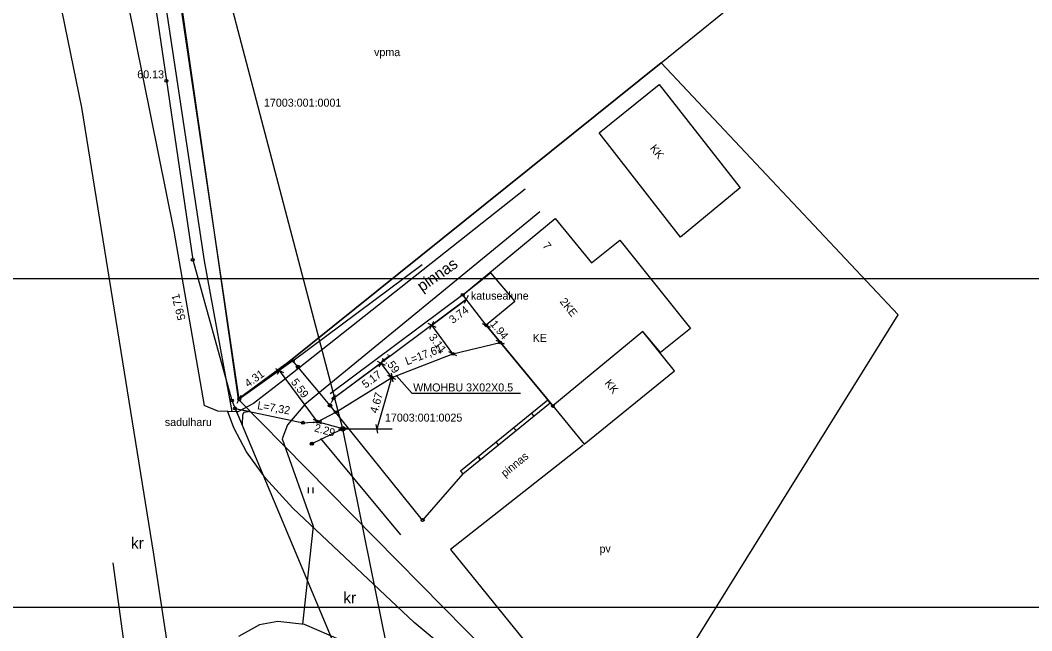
# Model space of a CAD drawing. Extents: x 640470 to 641717, y 6457253 to 6458105.
# Drawn here: x 641506 to 641594.4, y 6457727.4 to 6457780.8 of the extents above; entities that cross this region are included whole.
import ezdxf

# ---------------------------------------------------------------- set-up
doc = ezdxf.new("R2010")
doc.units = 0
for name, color, linetype in [('Level 1', 7, 'Continuous'), ('Level 16', 7, 'Continuous'), ('Level 17', 7, 'Continuous'), ('Level 2', 7, 'Continuous'), ('Level 28', 7, 'Continuous'), ('Level 30', 7, 'Continuous'), ('Level 39', 7, 'Continuous'), ('Level 40', 7, 'Continuous'), ('Level 41', 7, 'Continuous'), ('Level 44', 7, 'Continuous'), ('Level 59', 7, 'Continuous'), ('Level 61', 7, 'Continuous'), ('Level 62', 7, 'Continuous')]:
    doc.layers.add(name, color=color, linetype=linetype)

msp = doc.modelspace()

# ---------------------------------------------------------------- linework, layer by layer
at = {"layer": 'Level 1'}
for points in [[(641556.59, 6457770.95), (641561.85, 6457775.18)], [(641561.85, 6457775.18), (641568.93, 6457766.12)], [(641563.7, 6457761.82), (641556.59, 6457770.95)], [(641568.93, 6457766.12), (641563.7, 6457761.82)], [(641544.66, 6457756.77), (641552.75, 6457763.45)], [(641552.75, 6457763.45), (641555.93, 6457759.58)], [(641555.93, 6457759.58), (641558.4, 6457761.55)], [(641558.4, 6457761.55), (641564.57, 6457753.83)], [(641544.66, 6457756.77), (641547.09, 6457758.7)], [(641547.09, 6457758.7), (641549.22, 6457756.18)], [(641546.71, 6457754.11), (641544.66, 6457756.77)], [(641546.71, 6457754.11), (641544.66, 6457756.77)], [(641549.22, 6457756.18), (641546.71, 6457754.11)], [(641546.71, 6457754.11), (641552.54, 6457747.06)], [(641552.54, 6457747.06), (641546.71, 6457754.11)], [(641560.41, 6457753.56), (641552.54, 6457747.06)], [(641560.41, 6457753.56), (641552.54, 6457747.06)], [(641561.95, 6457751.73), (641560.41, 6457753.56)], [(641563.19, 6457750.14), (641560.41, 6457753.56)], [(641564.57, 6457753.83), (641561.95, 6457751.73)], [(641555.29, 6457743.73), (641563.19, 6457750.14)], [(641552.54, 6457747.06), (641555.29, 6457743.73)]]:
    msp.add_lwpolyline(points, dxfattribs=at)
at = {"layer": 'Level 16'}
for points in [[(641534.17, 6457745.06), (641519.69, 6457800.17)], [(641533.99, 6457744.97), (641531.47, 6457743.76)], [(641544.7, 6457693.08), (641534.17, 6457745.06)], [(641534.17, 6457745.06), (641538.48, 6457745.06)]]:
    msp.add_lwpolyline(points, dxfattribs=at)
for centre, radius in [((641534.17, 6457745.06), 0.2), ((641531.4665, 6457743.7596), 0.1361), ((641531.4665, 6457743.7596), 0.1207), ((641531.4665, 6457743.7596), 0.1039), ((641531.4665, 6457743.7596), 0.0901), ((641531.4665, 6457743.7596), 0.0749), ((641531.4665, 6457743.7596), 0.0613), ((641531.4665, 6457743.7596), 0.0497), ((641531.4665, 6457743.7596), 0.0348), ((641531.4665, 6457743.7596), 0.0235), ((641531.4665, 6457743.7596), 0.0132), ((641531.4665, 6457743.7596), 0.00782)]:
    msp.add_circle(centre, radius, dxfattribs=at)
at = {"layer": 'Level 17'}
for points in [[(641516.11, 6457793.48), (641518.75, 6457775.49)], [(641518.75, 6457775.49), (641521.05, 6457759.84)], [(641521.05, 6457759.84), (641524.48, 6457747.53)], [(641524.77, 6457746.85), (641530.7, 6457745.59), (641531.97, 6457745.68), (641533.56, 6457746.52), (641538.47, 6457749.54), (641543.8, 6457751.62), (641547.93, 6457752.61)], [(641524.48, 6457747.53), (641533.92, 6457724.99)], [(641526.09, 6457746.57), (641525.53, 6457746.49), (641525.39, 6457746.27), (641525.38, 6457745.43), (641524.75, 6457746.85), (641526.09, 6457746.58)]]:
    msp.add_lwpolyline(points, dxfattribs=at)
at = {"layer": 'Level 2'}
for points in [[(641544.66, 6457756.77), (641533.06, 6457748.12)], [(641544.97, 6457756.37), (641533.37, 6457747.72)], [(641552.12, 6457747.56), (641544.48, 6457741.35), (641544.67, 6457741.12), (641552.32, 6457747.32), (641552.12, 6457747.56)], [(641550.69, 6457746.39), (641550.87, 6457746.16)], [(641549.14, 6457745.13), (641549.33, 6457744.9)], [(641547.6, 6457743.87), (641547.79, 6457743.64)], [(641546.03, 6457742.61), (641546.2, 6457742.37), (641546.03, 6457742.61)]]:
    msp.add_lwpolyline(points, dxfattribs=at)
at = {"layer": 'Level 28'}
for points in [[(641525.12, 6457747.66), (641517.95, 6457796.12)], [(641529.81, 6457751), (641541.12, 6457759.42)], [(641529.81, 6457751), (641525.12, 6457747.66)], [(641529.81, 6457751), (641525.12, 6457747.66)], [(641530.25, 6457750.48), (641529.81, 6457751)], [(641530.25, 6457750.48), (641529.81, 6457751)], [(641533.06, 6457747.11), (641530.25, 6457750.48)], [(641533.06, 6457747.11), (641530.25, 6457750.48)], [(641541.16, 6457737.08), (641533.06, 6457747.11)], [(641541.16, 6457737.08), (641533.06, 6457747.11)]]:
    msp.add_lwpolyline(points, dxfattribs=at)
at = {"layer": 'Level 30'}
for points in [[(641449.46, 6458030.91), (641458.41, 6457995.63), (641469.88, 6457954.45), (641475.37, 6457934.69), (641487.23, 6457891.64), (641492.92, 6457871.94), (641503.36, 6457834.7), (641509.27, 6457812.05), (641511.99, 6457799.08), (641519.41, 6457762.34), (641522.04, 6457747.09)], [(641571.26, 6457550.12), (641562.86, 6457564.52), (641553.74, 6457581.01), (641546.63, 6457596.9), (641541.01, 6457612.79), (641535.45, 6457630.76), (641531.65, 6457647.26), (641528.49, 6457663.74), (641525.3, 6457682.08), (641520.35, 6457716.22), (641517.65, 6457734.11), (641511.35, 6457773.17), (641504.96, 6457804.36), (641497.37, 6457833.29), (641487.3, 6457869.99), (641475.16, 6457911.81), (641468.32, 6457933.12), (641456.69, 6457969.87), (641449.37, 6457993.21), (641441.28, 6458014.73)], [(641524.49, 6457746.56), (641522.09, 6457759.75), (641516.99, 6457793.57), (641516.71, 6457796.16), (641517.89, 6457799.17), (641519.7, 6457801.37), (641522.47, 6457803.08), (641528.89, 6457805.28), (641544.53, 6457810.96)], [(641550.11, 6457766.01), (641529.07, 6457749.36)], [(641551.42, 6457764.03), (641530.87, 6457747.18)], [(641529.07, 6457749.36), (641526.36, 6457747.26), (641525.01, 6457746.55), (641523.26, 6457746.59), (641522.04, 6457747.09)], [(641530.87, 6457747.18), (641529.33, 6457745.42), (641528.88, 6457744.19), (641528.88, 6457744.19), (641531.59, 6457736.54), (641530.64, 6457727.98)], [(641556.04, 6457716.08), (641554.54, 6457716.34), (641540.42, 6457728.11), (641529.81, 6457738.12), (641527.43, 6457740.74), (641525.75, 6457743.05), (641524.66, 6457745.14), (641524.1, 6457746.63)], [(641555.2, 6457743.62), (641543.59, 6457734.5)], [(641544.67, 6457741.12), (641541.16, 6457737.08)], [(641543.59, 6457734.5), (641554.68, 6457720.84)], [(641553.88, 6457712.54), (641535.15, 6457726.07), (641530.83, 6457727.95), (641528.5, 6457728.21), (641526.88, 6457727.91), (641525.06, 6457726.91)]]:
    msp.add_lwpolyline(points, dxfattribs=at)
at = {"layer": 'Level 39'}
for centre in [(641530.25, 6457750.48), (641533.06, 6457747.11)]:
    msp.add_circle(centre, 0.1507, dxfattribs=at)
at = {"layer": 'Level 40'}
for points in [[(641525.03, 6457747.64), (641529.46, 6457750.93), (641562.02, 6457777.06), (641578.88, 6457790.72), (641559.2, 6457814.15), (641519.68, 6457799.5), (641518.05, 6457796.06)], [(641525.03, 6457747.64), (641529.46, 6457750.93), (641562.02, 6457777.06), (641578.88, 6457790.72), (641559.2, 6457814.15), (641519.68, 6457799.5), (641518.05, 6457796.06)], [(641562.02, 6457777.06), (641529.46, 6457750.93), (641525.03, 6457747.64), (641554.9, 6457717.34), (641559.95, 6457718.38), (641582.73, 6457755.04)], [(641562.02, 6457777.06), (641529.46, 6457750.93), (641525.03, 6457747.64), (641554.9, 6457717.34), (641559.95, 6457718.38), (641582.73, 6457755.04)]]:
    msp.add_lwpolyline(points, close=True, dxfattribs=at)
at = {"layer": 'Level 41'}
for points in [[(641531.18, 6457739.42), (641531.18, 6457739.92)], [(641531.58, 6457739.42), (641531.58, 6457739.92)]]:
    msp.add_lwpolyline(points, dxfattribs=at)
at = {"layer": 'Level 44'}
for points in [[(641539.24, 6457735.8), (641532.26, 6457744.2)], [(641514.07, 6457733.34), (641517.42, 6457708.81)]]:
    msp.add_lwpolyline(points, dxfattribs=at)
at = {"layer": 'Level 61'}
for p, q in [((641545.15, 6457756.72), (641544.79, 6457756.02)), ((641541.97, 6457754.13), (641544.97, 6457756.37)), ((641545.32, 6457756.37), (641545.32, 6457756.37)), ((641541.62, 6457754.31), (641542.32, 6457753.95)), ((641541.79, 6457753.78), (641542.15, 6457754.48)), ((641543.8, 6457751.62), (641541.97, 6457754.13)), ((641542.32, 6457754.13), (641542.32, 6457754.13)), ((641542.32, 6457754.13), (641542.32, 6457754.13)), ((641546.35, 6457754.27), (641547.07, 6457753.95)), ((641546.71, 6457754.11), (641547.95, 6457752.62)), ((641547.06, 6457754.11), (641547.06, 6457754.11)), ((641548.31, 6457752.46), (641547.59, 6457752.78)), ((641548.3, 6457752.62), (641548.3, 6457752.62)), ((641544.15, 6457751.44), (641543.45, 6457751.8)), ((641544.15, 6457751.62), (641544.15, 6457751.62)), ((641528.81, 6457750.51), (641528.45, 6457749.81)), ((641530.16, 6457751), (641530.16, 6457751)), ((641537.52, 6457750.81), (641533.37, 6457747.72)), ((641537.17, 6457750.99), (641537.87, 6457750.63)), ((641537.7, 6457751.16), (641537.34, 6457750.46)), ((641538.47, 6457749.54), (641537.52, 6457750.81)), ((641537.87, 6457750.81), (641537.87, 6457750.81)), ((641537.87, 6457750.81), (641537.87, 6457750.81)), ((641528.63, 6457750.16), (641525.12, 6457747.66)), ((641528.28, 6457750.34), (641528.98, 6457749.98)), ((641531.97, 6457745.68), (641528.63, 6457750.16)), ((641528.98, 6457750.16), (641528.98, 6457750.16)), ((641528.98, 6457750.16), (641528.98, 6457750.16)), ((641538.82, 6457749.36), (641538.12, 6457749.72)), ((641538.4, 6457749.92), (641538.54, 6457749.16)), ((641540.24, 6457748.14), (641538.88, 6457749.69)), ((641537.17, 6457745.05), (641538.47, 6457749.54)), ((641538.82, 6457749.54), (641538.82, 6457749.54)), ((641538.82, 6457749.54), (641538.82, 6457749.54)), ((641524.94, 6457747.31), (641525.3, 6457748.01)), ((641533.19, 6457747.37), (641533.55, 6457748.07)), ((641549.72, 6457748.14), (641540.24, 6457748.14)), ((641524.77, 6457747.66), (641524.77, 6457747.66)), ((641533.02, 6457747.72), (641533.02, 6457747.72)), ((641533.91, 6457746.52), (641533.91, 6457746.52)), ((641531.59, 6457745.61), (641532.35, 6457745.75)), ((641532.32, 6457745.5), (641531.62, 6457745.86)), ((641531.62, 6457745.68), (641531.62, 6457745.68)), ((641534.17, 6457745.06), (641531.97, 6457745.68)), ((641532.32, 6457745.68), (641532.32, 6457745.68)), ((641537.24, 6457744.67), (641537.1, 6457745.43)), ((641534.55, 6457745.13), (641533.79, 6457744.99)), ((641534.52, 6457745.06), (641534.52, 6457745.06)), ((641534.52, 6457745.06), (641534.52, 6457745.06)), ((641537.52, 6457745.05), (641537.52, 6457745.05))]:
    msp.add_line(p, q, dxfattribs=at)
for points in [[(641462.35, 6457872.94), (641659.85, 6457872.94), (641659.85, 6457729.44), (641462.35, 6457729.44)], [(641462.35, 6457872.94), (641659.85, 6457872.94), (641659.85, 6457729.44), (641462.35, 6457729.44)], [(641479.2, 6457758.2), (641676.7, 6457758.2), (641676.7, 6457614.7), (641479.2, 6457614.7)], [(641479.2, 6457758.2), (641676.7, 6457758.2), (641676.7, 6457614.7), (641479.2, 6457614.7)]]:
    msp.add_lwpolyline(points, close=True, dxfattribs=at)
at = {"layer": 'Level 62'}
for centre in [(641518.75, 6457775.49), (641518.75, 6457775.49), (641521.05, 6457759.84), (641521.05, 6457759.84), (641544.66, 6457756.77), (641546.71, 6457754.11), (641547.93, 6457752.61), (641543.8, 6457751.62), (641529.81, 6457751), (641530.25, 6457750.48), (641538.47, 6457749.54), (641533.37, 6457747.72), (641524.48, 6457747.53), (641524.48, 6457747.53), (641524.75, 6457746.85), (641525.12, 6457747.66), (641533.06, 6457747.11), (641552.54, 6457747.06), (641533.56, 6457746.52), (641530.7, 6457745.59), (641531.97, 6457745.68), (641534.17, 6457745.06), (641541.16, 6457737.08)]:
    msp.add_circle(centre, 0.125, dxfattribs=at)

# ---------------------------------------------------------------- texts
at = {"layer": 'Level 1'}
for s, height, p in [('KK', 0.70002, (641560.99, 6457769.58)), ('7', 0.7, (641551.6, 6457761.05)), ('2KE', 0.70002, (641553.11, 6457756.17)), ('KK', 0.70002, (641557.03, 6457749.04))]:
    msp.add_text(s, height=height, rotation=308.248086, dxfattribs=at).set_placement(p)
for s, p in [('katusealune', (641545.38, 6457756.35)), ('KE', (641550.78, 6457752.66))]:
    msp.add_text(s, height=0.70002, dxfattribs=at).set_placement(p)
at = {"layer": 'Level 30'}
msp.add_text('pinnas', height=1.00002, rotation=35.166436, dxfattribs=at).set_placement((641541.11, 6457757))
for p in [(641515.66, 6457734.57), (641534.23, 6457729.79)]:
    msp.add_text('kr', height=1.00002, dxfattribs=at).set_placement(p)
at = {"layer": 'Level 59'}
msp.add_text('60.13', height=0.70002, dxfattribs=at).set_placement((641516.2, 6457775.71))
msp.add_text('59.71', height=0.69996, rotation=104.719828, dxfattribs=at).set_placement((641520.44, 6457754.66))
msp.add_text('59.71', height=0.69996, rotation=104.719828, dxfattribs=at).set_placement((641520.44, 6457754.66))
at = {"layer": 'Level 61'}
for s, p in [('vpma', (641536.91, 6457777.65)), ('WMOHBU 3X02X0.5', (641540.33, 6457748.33)), ('sadulharu', (641518.61, 6457745.3))]:
    msp.add_text(s, height=0.70002, dxfattribs=at).set_placement(p)
for s, height, rotation, p in [('3.74', 0.70002, 36.747472, (641543.79, 6457754.22)), ('1.94', 0.70002, 309.767728, (641547.02, 6457754.2)), ('3.11', 0.70002, 306.095178, (641541.66, 6457753.06)), ('L=17,61', 0.69996, 20.659153, (641539.79, 6457750.61)), ('1.59', 0.70002, 306.797644, (641537.56, 6457751.29)), ('4.31', 0.70002, 35.460397, (641525.9, 6457748.65)), ('5.17', 0.70002, 36.670569, (641536.17, 6457748.57)), ('5.59', 0.70002, 306.705844, (641529.6, 6457749.14)), ('4.67', 0.70002, 73.852564, (641537.19, 6457746.37)), ('L=7,32', 0.69996, 350.387886, (641526.66, 6457746.79)), ('2.29', 0.70002, 344.261197, (641531.63, 6457744.85)), ('pinnas', 0.70002, 39.605803, (641548.36, 6457740.79)), ('pv', 0.70002, 2.566303, (641556.64, 6457734.21))]:
    msp.add_text(s, height=height, rotation=rotation, dxfattribs=at).set_placement(p)
at = {"layer": 'Level 62'}
for s, p in [('17003:001:0001', (641527.28, 6457773.23)), ('17003:001:0025', (641537.86, 6457745.69))]:
    msp.add_text(s, height=0.70002, dxfattribs=at).set_placement(p)

doc.saveas('drawing.dxf')
